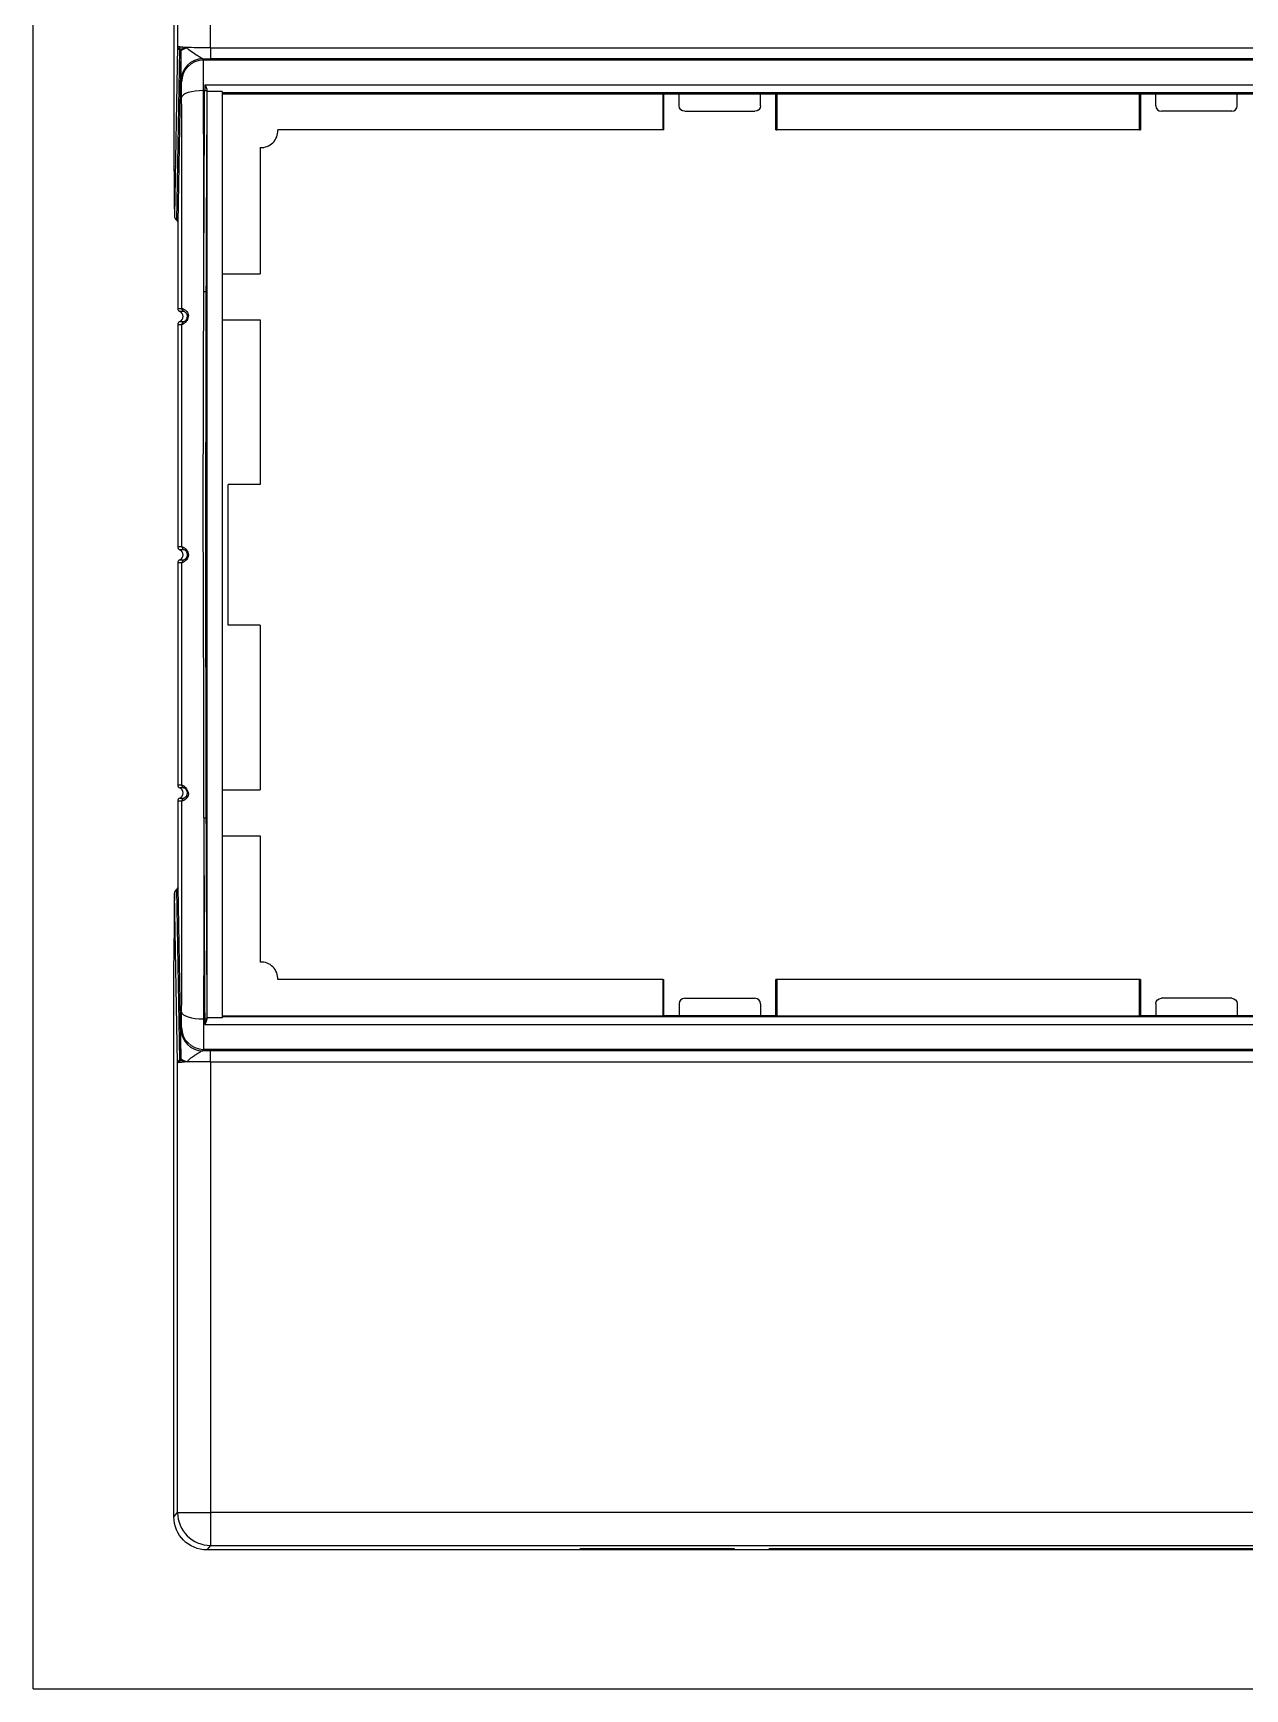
# Model space of a CAD drawing. Header units: inches. Extents: x 0 to 1189, y 0 to 841.
# Drawn here: x 826.6 to 882.1, y 188.7 to 264.5 of the extents above; entities that cross this region are included whole.
import ezdxf

# ---------------------------------------------------------------- set-up
doc = ezdxf.new("R2010")
doc.units = ezdxf.units.IN
doc.header["$MEASUREMENT"] = 0
doc.layers.add('1', color=7, linetype='Continuous', true_color=0xffffff)

msp = doc.modelspace()

# ---------------------------------------------------------------- linework, layer by layer
at = {"layer": '1', "color": 251}
for q in [(826.6308, 292.5577), (911.2718, 188.7273)]:
    msp.add_line((826.6308, 188.7273), q, dxfattribs=at)
at = {"layer": '1', "color": 21}
for p, q in [((833.0728, 284.6867), (833.0728, 259.235)), ((833.237, 284.4814), (833.237, 263.9049)), ((834.7445, 263.8537), (834.7445, 284.4814)), ((833.237, 263.9049), (833.0942, 256.1531)), ((834.7445, 263.8537), (903.1581, 263.8537)), ((834.7445, 263.8537), (834.7445, 263.3512)), ((833.2019, 255.9491), (833.3459, 263.7628)), ((833.389, 263.6818), (833.2449, 255.8594)), ((834.4273, 263.282), (834.3996, 263.3514)), ((903.4752, 263.282), (834.4273, 263.282)), ((903.1581, 263.3512), (834.7445, 263.3512)), ((833.3946, 262.3465), (833.4223, 262.277)), ((834.4785, 261.8902), (834.4306, 261.8902)), ((834.4802, 262.1495), (903.4223, 262.1495)), ((835.2838, 261.8469), (834.5803, 261.8469)), ((834.5803, 261.8469), (834.5803, 219.4381)), ((835.2838, 261.8469), (835.2838, 219.4381)), ((902.6188, 261.7886), (835.2838, 261.7886)), ((835.2838, 261.7475), (855.4351, 261.7475)), ((855.4351, 261.7475), (855.4351, 260.0893)), ((855.4351, 261.7475), (860.6589, 261.7475)), ((855.4843, 260.0893), (855.4843, 261.7475)), ((856.1878, 261.1948), (856.1878, 261.7475)), ((859.9063, 261.1948), (859.9063, 261.7475)), ((860.6098, 260.0893), (860.6098, 261.7475)), ((860.6589, 261.7475), (860.6589, 260.0893)), ((860.6589, 261.7475), (877.2436, 261.7475)), ((877.2436, 260.0893), (877.2436, 261.7475)), ((877.2436, 261.7475), (882.4674, 261.7475)), ((877.2928, 261.7475), (877.2928, 260.0893)), ((877.9963, 261.1948), (877.9963, 261.7475)), ((881.7148, 261.1948), (881.7148, 261.7475)), ((856.439, 260.9435), (859.655, 260.9435)), ((881.4635, 260.9435), (878.2475, 260.9435)), ((855.4351, 260.0893), (837.8197, 260.0893)), ((855.4843, 260.0893), (855.4351, 260.0893)), ((860.6098, 260.0893), (860.6589, 260.0893)), ((877.2436, 260.0893), (860.6589, 260.0893)), ((877.2436, 260.0893), (877.2928, 260.0893)), ((837.0174, 259.2869), (837.0174, 253.5065)), ((833.0742, 258.431), (833.0873, 258.431)), ((833.0942, 256.4713), (833.0942, 256.1531)), ((833.2005, 255.9471), (833.2019, 255.9491)), ((833.2449, 255.8594), (833.2449, 251.9194)), ((835.2838, 253.5065), (837.0174, 253.5065)), ((833.2449, 251.9194), (833.4339, 251.9194)), ((833.3391, 251.7797), (833.3391, 251.7797)), ((833.5281, 251.7797), (833.3391, 251.7797)), ((833.4343, 251.1741), (833.2449, 251.1741)), ((833.2449, 251.1741), (833.2449, 241.0152)), ((833.3391, 251.3139), (833.5285, 251.3139)), ((835.2838, 251.396), (837.0174, 251.396)), ((837.0174, 251.396), (837.0174, 243.8585)), ((837.0174, 243.8585), (835.5601, 243.8585)), ((835.5601, 237.4265), (835.5601, 243.8585)), ((833.2449, 241.0152), (833.4372, 241.0152)), ((833.3391, 240.8754), (833.3391, 240.8754)), ((833.5314, 240.8754), (833.3391, 240.8754)), ((833.3391, 240.4096), (833.3391, 240.4096)), ((833.3391, 240.4096), (833.5314, 240.4096)), ((833.2449, 240.2699), (833.2449, 230.1109)), ((833.4372, 240.2699), (833.2449, 240.2699)), ((837.0174, 237.4265), (835.5601, 237.4265)), ((837.0174, 237.4265), (837.0174, 229.889)), ((833.2449, 230.1109), (833.4343, 230.1109)), ((833.3391, 229.9712), (833.3391, 229.9712)), ((833.5285, 229.9712), (833.3391, 229.9712)), ((835.2838, 229.889), (837.0174, 229.889)), ((833.2449, 229.3656), (833.2449, 225.4256)), ((833.4339, 229.3656), (833.2449, 229.3656)), ((833.3391, 229.5054), (833.3391, 229.5054)), ((833.3391, 229.5054), (833.5281, 229.5054)), ((835.2838, 227.7785), (837.0174, 227.7785)), ((837.0174, 227.7785), (837.0174, 221.9981)), ((833.0942, 225.1319), (833.0942, 224.8138)), ((833.237, 217.3802), (833.0942, 225.1319)), ((833.2005, 225.3379), (833.2019, 225.3359)), ((833.3459, 217.5222), (833.2019, 225.3359)), ((833.2449, 225.4256), (833.389, 217.6032)), ((833.0873, 222.854), (833.0742, 222.854)), ((833.0728, 196.5984), (833.0728, 222.05)), ((855.4351, 221.1958), (837.8197, 221.1958)), ((855.4351, 221.1958), (855.4843, 221.1958)), ((855.4351, 221.1958), (855.4351, 219.5375)), ((855.4843, 219.5375), (855.4843, 221.1958)), ((860.6098, 219.5375), (860.6098, 221.1958)), ((860.6589, 221.1958), (860.6098, 221.1958)), ((877.2436, 221.1958), (860.6589, 221.1958)), ((860.6589, 221.1958), (860.6589, 219.5375)), ((877.2928, 221.1958), (877.2436, 221.1958)), ((877.2436, 219.5375), (877.2436, 221.1958)), ((877.2928, 221.1958), (877.2928, 219.5375)), ((856.1878, 220.0903), (856.1878, 219.5375)), ((856.439, 220.3415), (859.655, 220.3415)), ((859.9063, 220.0903), (859.9063, 219.5375)), ((877.9963, 220.0903), (877.9963, 219.5375)), ((881.4635, 220.3415), (878.2475, 220.3415)), ((881.7148, 220.0903), (881.7148, 219.5375)), ((834.4785, 219.3949), (834.4306, 219.3949)), ((834.4802, 219.1355), (903.4223, 219.1355)), ((835.2838, 219.4381), (834.5803, 219.4381)), ((835.2838, 219.5375), (855.4351, 219.5375)), ((902.6188, 219.4964), (835.2838, 219.4964)), ((860.6589, 219.5375), (855.4351, 219.5375)), ((860.6589, 219.5375), (877.2436, 219.5375)), ((882.4674, 219.5375), (877.2436, 219.5375)), ((833.3946, 218.9386), (833.4223, 219.008)), ((834.4273, 218.003), (834.3996, 217.9336)), ((903.4752, 218.003), (834.4273, 218.003)), ((834.7445, 217.4314), (834.7445, 217.9339)), ((903.1581, 217.9339), (834.7445, 217.9339)), ((833.237, 196.8036), (833.237, 217.3802)), ((834.7445, 217.4314), (834.7445, 196.8036)), ((834.7445, 217.4314), (903.1581, 217.4314)), ((833.0728, 196.5984), (833.237, 196.8036)), ((833.237, 196.8036), (834.7445, 196.8036)), ((834.7445, 196.8036), (834.7445, 195.2961)), ((903.1581, 196.8036), (834.7445, 196.8036)), ((834.7445, 195.2961), (834.5802, 195.0909)), ((903.3223, 195.0909), (834.5802, 195.0909)), ((834.7445, 195.2961), (903.1581, 195.2961)), ((852.7708, 195.153), (858.7003, 195.153)), ((852.7708, 195.1515), (852.7708, 195.1382)), ((858.7003, 195.1382), (852.7708, 195.1382)), ((858.7003, 195.1515), (858.7003, 195.1382)), ((866.368, 195.1299), (866.3678, 195.1337)), ((867.6448, 195.1392), (880.0063, 195.1392)), ((880.0063, 195.1244), (867.6448, 195.1244)), ((880.0063, 195.1244), (880.0063, 195.138)), ((881.2832, 195.1337), (881.2831, 195.1299))]:
    msp.add_line(p, q, dxfattribs=at)
at = {"layer": '1', "color": 7}
msp.add_line((860.2878, 195.153), (931.5601, 195.153), dxfattribs=at)
at = {"layer": '1', "color": 21, "extrusion": (0, 0, -1)}
for centre, start, end in [((-856.439, 261.1948), 270, 0), ((-859.655, 261.1948), 180, 270), ((-878.2475, 220.0903), 0, 90), ((-881.4635, 220.0903), 90, 180)]:
    msp.add_arc(centre, 0.2512, start, end, dxfattribs=at)
at = {"layer": '1', "color": 21}
for centre, radius, start, end in [((878.2475, 261.1948), 0.2512, 180, 270), ((881.4635, 261.1948), 0.2512, 270, 0), ((837.0676, 260.039), 0.7538, 266.177446, 3.822554), ((837.0676, 221.246), 0.7538, 356.177446, 93.822554), ((856.439, 220.0903), 0.2512, 90, 180), ((859.655, 220.0903), 0.2512, 0, 90)]:
    msp.add_arc(centre, radius, start, end, dxfattribs=at)
for centre, major_axis, ratio, start_param, end_param in [((833.4502, 263.8871), (0.0259, -0.1485), 0.9526135, 4.5478795, 5.3842679), ((833.2925, 263.7008), (0.0947, -0.0337), 0.9673535, 0.3393579, 1.220845), ((833.6035, 263.8728), (-0.0101, -0.1504), 0.8403803, 4.7686626, 5.1371318), ((833.4046, 263.7824), (0.0442, -0.0903), 0.8694667, 1.1111188, 1.5458538), ((833.7369, 263.8594), (-0.0186, -0.1496), 0.7400328, 4.8043674, 4.8997856), ((833.5499, 263.8356), (0.0273, -0.0967), 0.7469455, 1.3226108, 1.4598293), ((833.2885, 263.6826), (0.1004, -0.004), 0.982997, 0.0402641, 1.002743), ((833.2885, 263.6818), (0.1005, -0.0019), 0.9825102, 0.018747, 0.9812977), ((834.3989, 262.3475), (0.9331, 0.3732), 0.9999558, 1.1903125, 2.7610479), ((834.4267, 262.2781), (0.9331, 0.3732), 0.9999558, 1.1903102, 2.7610456), ((834.7445, 263.3687), (2.01, 0), 0.0087269, 4.5399507, 4.712389), ((833.4223, 261.2721), (0, 1.005), 0.0034907, 5.0249741, 6.2744586), ((834.4306, 261.5811), (1.005, 0.0011), 0.3075192, 1.5704494, 3.1379242), ((833.1995, 240.6425), (0, 68.0887), 0.0034907, 4.8787765, 5.024974), ((834.5102, 261.2721), (0, 2.01), 0.0165823, 1.1190372, 1.2582112), ((834.4785, 261.8593), (-0.1005, 0.0006), 0.307515, 3.1599349, 4.7141237), ((835.7249, 240.6425), (0, 68.9933), 0.0174551, 1.2582113, 1.395647), ((834.6107, 261.2721), (0, 1.9095), 0.0174548, 1.2277412, 1.2582179), ((834.5831, 262.0399), (0, 0.2512), 0.0174551, 2.0937244, 2.446349), ((833.0763, 259.235), (0, 1.005), 0.0034907, 1.5707963, 2.4980915), ((833.2883, 258.431), (0, 0.201), 0.9999939, 1.5707963, 1.6689705), ((833.0873, 256.4713), (0, 1.9597), 0.0034907, 4.712389, 6.2831853), ((834.4385, 252.665), (-0.1005, 0.0003), 0.1742544, 3.1593171, 4.7129272), ((833.3957, 251.9194), (0, 0.1507), 0.9999939, 1.5707963, 2.7571959), ((833.2449, 251.5468), (0.2513, 0), 0.9999842, 5.0967859, 7.4695847), ((833.5846, 251.9194), (0, -0.1507), 0.9999939, 4.712389, 5.8987885), ((833.3957, 251.1741), (0, 0.1507), 0.9999939, 0.3843968, 1.5707963), ((833.5851, 251.1741), (0, 0.1507), 0.9999939, 0.3843968, 1.5707963), ((833.1995, 240.6425), (0, 68.0887), 0.0034907, 4.7178622, 4.8676869), ((833.3957, 241.0152), (0, 0.1507), 0.9999939, 1.5707963, 2.7571959), ((833.3957, 240.2699), (0, 0.1507), 0.9999939, 0.3843968, 1.5707963), ((833.2449, 240.6425), (0.2513, 0), 0.9999842, 5.0967859, 7.4695847), ((833.5879, 241.0152), (0, -0.1507), 0.9999939, 4.712389, 5.8987885), ((833.5879, 240.2699), (0, 0.1507), 0.9999939, 0.3843968, 1.5707963), ((833.1995, 240.6425), (0, 68.0887), 0.0034907, 4.5570911, 4.7069157), ((833.3957, 230.1109), (0, 0.1507), 0.9999939, 1.5707963, 2.7571959), ((833.2449, 229.7383), (0.2513, 0), 0.9999842, 5.0967859, 7.4695847), ((833.5851, 230.1109), (0, 0.1507), 0.9999939, 1.5707963, 2.7571959), ((833.3957, 229.3656), (0, 0.1507), 0.9999939, 0.3843968, 1.5707963), ((833.1995, 240.6425), (0, 68.0888), 0.0034907, 4.399804, 4.5460015), ((833.5846, 229.3656), (0, -0.1507), 0.9999939, 3.5259894, 4.712389), ((834.4385, 228.6201), (-0.1005, -0.0003), 0.1742544, 1.5702581, 3.1238682), ((835.7249, 240.6425), (0, 68.9932), 0.0174551, 1.7459457, 1.8833813), ((833.0873, 224.8138), (0, 1.9597), 0.0034907, 3.1415927, 4.712389), ((833.0763, 222.05), (0, 1.005), 0.0034907, 0.6435011, 1.5707963), ((833.2883, 222.854), (0, 0.201), 0.9999939, 1.4726222, 1.5707963), ((833.4223, 220.013), (0, 1.005), 0.0034907, 3.1503194, 4.3998039), ((834.4306, 219.7039), (1.005, -0.0011), 0.3075192, 3.1452611, 4.7127359), ((834.4785, 219.4258), (-0.1005, -0.0006), 0.307515, 1.5690616, 3.1232504), ((834.5102, 220.013), (0, 2.01), 0.0165823, 1.8833814, 2.0225555), ((834.6107, 220.0129), (0, 1.9095), 0.0174548, 1.8833747, 1.9138515), ((834.5831, 219.2452), (0, 0.2513), 0.0174551, 0.6952437, 1.0478682), ((834.3989, 218.9375), (0.9331, -0.3732), 0.9999558, 3.5221374, 5.0928728), ((834.4267, 219.0069), (0.9331, -0.3732), 0.9999558, 3.5221397, 5.0928751), ((833.2885, 217.6032), (-0.1005, -0.0019), 0.9825102, 2.1602949, 3.1228457), ((833.2885, 217.6024), (-0.1004, -0.004), 0.982997, 2.1388497, 3.1013286), ((833.2925, 217.5842), (-0.0947, -0.0337), 0.9673535, 1.9207477, 2.8022347), ((834.7445, 217.9163), (2.01, 0), 0.0087269, 1.5707963, 1.7432346), ((833.4502, 217.398), (0.0259, 0.1485), 0.9526135, 0.8989174, 1.7353058), ((833.6035, 217.4122), (-0.0101, 0.1504), 0.8403803, 1.1460535, 1.5145227), ((833.4046, 217.5027), (-0.0442, -0.0903), 0.8694667, 1.5957389, 2.0304738), ((833.7369, 217.4256), (-0.0186, 0.1496), 0.7400328, 1.3833997, 1.4788179), ((833.5499, 217.4494), (-0.0273, -0.0967), 0.7469455, 1.6817633, 1.8189819), ((834.7438, 196.8031), (-1.1772, 0.9417), 0.9999844, 0.6747627, 2.2455285)]:
    msp.add_ellipse(centre, major_axis=major_axis, ratio=ratio, start_param=start_param, end_param=end_param, dxfattribs=at)
at = {"layer": '1', "color": 21, "extrusion": (0, 0, -1)}
msp.add_ellipse((834.5803, 196.5984), major_axis=(-0.9417, -1.1772), ratio=0.9999844, start_param=5.6084531, end_param=7.1792342, dxfattribs=at)
at = {"layer": '1', "color": 21}
for points in [[(833.237, 263.9049), (833.2374, 263.8492), (833.274, 263.7915), (833.3458, 263.7635)], [(833.3064, 263.8871), (833.2608, 263.8799), (833.2375, 263.8929), (833.237, 263.9049)], [(833.4767, 263.8728), (833.4042, 263.8772), (833.3466, 263.8934), (833.3064, 263.8871)], [(833.3458, 263.7635), (833.3491, 263.7674), (833.3523, 263.7714), (833.3556, 263.7753)], [(833.3556, 263.7753), (833.3761, 263.7968), (833.4168, 263.8007), (833.4842, 263.8185)], [(833.4947, 263.7768), (833.4385, 263.7557), (833.4034, 263.7296), (833.3927, 263.6996)], [(833.625, 263.8594), (833.5705, 263.8656), (833.5208, 263.8701), (833.4767, 263.8728)], [(833.4842, 263.8185), (833.5235, 263.8294), (833.5707, 263.8382), (833.6247, 263.8451)], [(833.6266, 263.8316), (833.5826, 263.8133), (833.5387, 263.795), (833.4947, 263.7768)], [(833.6247, 263.8451), (833.6465, 263.8481), (833.6694, 263.8507), (833.6933, 263.8531)], [(834.7445, 263.8537), (834.3208, 263.8537), (833.9087, 263.8558), (833.625, 263.8594)], [(833.6933, 263.8531), (833.6698, 263.8553), (833.647, 263.8575), (833.625, 263.8594)], [(833.6933, 263.8531), (833.6711, 263.8459), (833.6489, 263.8388), (833.6266, 263.8316)], [(833.3459, 263.7628), (833.3459, 263.7631), (833.3459, 263.7634), (833.3459, 263.7636)], [(833.3927, 263.6996), (833.3915, 263.6939), (833.3902, 263.6882), (833.389, 263.6825)], [(833.389, 263.6825), (833.389, 263.6823), (833.389, 263.682), (833.389, 263.6818)], [(834.4306, 261.8902), (834.4302, 262.7046), (834.4288, 263.2745), (834.4273, 263.282)], [(834.4385, 252.6822), (834.4366, 255.799), (834.434, 258.8781), (834.4306, 261.8902)], [(834.4385, 228.6026), (834.4359, 225.4857), (834.4333, 222.4068), (834.4306, 219.3949)], [(834.4385, 228.6026), (834.4481, 225.4857), (834.4615, 222.4068), (834.4785, 219.3949)], [(833.389, 217.6032), (833.389, 217.603), (833.389, 217.6027), (833.389, 217.6025)], [(833.389, 217.6025), (833.3902, 217.5968), (833.3915, 217.5912), (833.3927, 217.5855)], [(833.3927, 217.5855), (833.4034, 217.5555), (833.4385, 217.5293), (833.4947, 217.5083)], [(833.3556, 217.5097), (833.3523, 217.5137), (833.3491, 217.5176), (833.3458, 217.5215)], [(833.3459, 217.5214), (833.3459, 217.5217), (833.3459, 217.5219), (833.3459, 217.5222)], [(833.4842, 217.4665), (833.4168, 217.4844), (833.3761, 217.4882), (833.3556, 217.5097)], [(833.625, 217.4256), (833.5756, 217.4211), (833.5262, 217.4167), (833.4767, 217.4122)], [(833.6247, 217.4399), (833.5707, 217.4468), (833.5235, 217.4556), (833.4842, 217.4665)], [(833.4947, 217.5083), (833.5387, 217.49), (833.5826, 217.4717), (833.6266, 217.4535)], [(833.6933, 217.4319), (833.6694, 217.4343), (833.6465, 217.437), (833.6247, 217.4399)], [(833.6934, 217.4319), (833.6698, 217.4298), (833.647, 217.4277), (833.625, 217.4256)], [(833.6266, 217.4535), (833.6489, 217.4463), (833.6711, 217.4391), (833.6933, 217.4319)]]:
    msp.add_open_spline(points, degree=3, dxfattribs=at)
for points, degree, knots in [([(834.3996, 263.3514), (834.352, 263.3527), (834.2809, 263.4082), (834.0658, 263.5455), (833.972, 263.6002), (833.7878, 263.7197), (833.7001, 263.7853), (833.6933, 263.8531)], 3, [0, 0, 0, 0, 0.5, 0.5, 0.75, 0.75, 1, 1, 1, 1]), ([(833.389, 263.6818), (833.389, 263.6473), (833.3891, 263.5822), (833.3892, 263.5031), (833.3892, 263.4479), (833.3893, 263.4085), (833.3893, 263.3652), (833.3895, 263.2798), (833.3897, 263.1568), (833.39, 263.0165), (833.3904, 262.9041), (833.3906, 262.834), (833.3907, 262.7987), (833.3908, 262.7816), (833.3909, 262.7618), (833.3911, 262.6994), (833.3915, 262.6111), (833.392, 262.5263), (833.3924, 262.4816), (833.3926, 262.4605), (833.3927, 262.4464), (833.3929, 262.4246), (833.3932, 262.4039), (833.3934, 262.3863), (833.3939, 262.3572), (833.3942, 262.3514), (833.3946, 262.3465)], 3, [0, 0, 0, 0, 0.0468198, 0.0884573, 0.1102818, 0.1247776, 0.1443664, 0.1729783, 0.249965, 0.3306648, 0.3993392, 0.4454247, 0.4600466, 0.4680797, 0.4775436, 0.4998596, 0.5966254, 0.6706942, 0.7221749, 0.7391902, 0.7501325, 0.7776602, 0.8226276, 0.8515793, 0.8751174, 1, 1, 1, 1]), ([(834.4385, 252.6825), (834.439, 252.8233), (834.4398, 253.1051), (834.4412, 253.5273), (834.4426, 253.9493), (834.4441, 254.3709), (834.4456, 254.7923), (834.4472, 255.2133), (834.4488, 255.6339), (834.4504, 256.0542), (834.4521, 256.4741), (834.4539, 256.8936), (834.4557, 257.3127), (834.4575, 257.7314), (834.4594, 258.1496), (834.4613, 258.5674), (834.4633, 258.9846), (834.4653, 259.4014), (834.4674, 259.8176), (834.4695, 260.2333), (834.4717, 260.6485), (834.4739, 261.063), (834.4761, 261.4771), (834.4777, 261.7525), (834.4785, 261.8902)], 3, [0, 0, 0, 0, 0.045207, 0.0904376, 0.1356917, 0.1809694, 0.2262707, 0.2715956, 0.316944, 0.362316, 0.4077116, 0.4531308, 0.4985735, 0.5440399, 0.5895298, 0.6350432, 0.6805803, 0.7261409, 0.7717252, 0.817333, 0.8629644, 0.9086193, 0.9542979, 1, 1, 1, 1]), ([(834.4802, 262.1495), (834.4854, 262.1414), (834.4952, 262.126), (834.5089, 262.1032), (834.5206, 262.0832), (834.5302, 262.066), (834.5379, 262.0519), (834.5481, 262.0325), (834.5596, 262.0066), (834.5706, 261.9738), (834.5777, 261.9428), (834.5788, 261.9237), (834.5793, 261.9144)], 3, [0, 0, 0, 0, 0.1164068, 0.2187406, 0.307001, 0.3811895, 0.4413107, 0.4873763, 0.6270812, 0.758027, 0.8817335, 1, 1, 1, 1]), ([(833.0942, 256.1531), (833.0942, 256.1133), (833.1041, 256.0735), (833.1414, 256.0028), (833.1689, 255.972), (833.2019, 255.9491)], 3, [0, 0, 0, 0, 0.5, 0.5, 1, 1, 1, 1]), ([(833.2013, 255.9481), (833.2082, 255.9432), (833.2208, 255.9319), (833.2355, 255.9106), (833.2453, 255.886), (833.2479, 255.8686), (833.2482, 255.8594)], 3, [0, 0, 0, 0, 0.239606, 0.4859726, 0.7391738, 1, 1, 1, 1]), ([(833.2019, 255.9491), (833.2055, 255.9462), (833.2128, 255.9402), (833.2224, 255.929), (833.2324, 255.9136), (833.2424, 255.8905), (833.244, 255.8709), (833.2449, 255.8594)], 3, [0, 0, 0, 0, 0.1303127, 0.2709294, 0.4221505, 0.6634152, 1, 1, 1, 1]), ([(834.4385, 228.6029), (834.4386, 228.7404), (834.4388, 229.0153), (834.4389, 229.4283), (834.439, 229.8415), (834.439, 230.255), (834.439, 230.6688), (834.4388, 231.0828), (834.4387, 231.4971), (834.4384, 231.9116), (834.4381, 232.3263), (834.4377, 232.7413), (834.4373, 233.1564), (834.4367, 233.5716), (834.4362, 233.9871), (834.4355, 234.4026), (834.4348, 234.8183), (834.434, 235.2341), (834.4332, 235.65), (834.4322, 236.066), (834.4312, 236.482), (834.4302, 236.8981), (834.4291, 237.3142), (834.4279, 237.7304), (834.4266, 238.1465), (834.4253, 238.5626), (834.4239, 238.9787), (834.4224, 239.3947), (834.4209, 239.8107), (834.4193, 240.2267), (834.4178, 240.6049), (834.4165, 240.9545), (834.4157, 241.2848), (834.415, 241.6423), (834.4146, 242.0272), (834.4144, 242.4393), (834.4144, 242.8787), (834.4147, 243.3453), (834.4151, 243.8391), (834.4157, 244.3601), (834.4166, 244.9081), (834.4176, 245.4831), (834.4189, 246.085), (834.4203, 246.7138), (834.4219, 247.3692), (834.4238, 248.0512), (834.4258, 248.7596), (834.428, 249.4943), (834.4304, 250.2551), (834.4329, 251.0417), (834.4356, 251.854), (834.4376, 252.4031), (834.4385, 252.6822)], 3, [0, 0, 0, 0, 0.0173024, 0.0346004, 0.051894, 0.0691833, 0.0864682, 0.1037488, 0.1210249, 0.1382968, 0.1555642, 0.1728273, 0.190086, 0.2073403, 0.2245903, 0.2418359, 0.2590772, 0.2763141, 0.2935466, 0.3107748, 0.3279987, 0.3452182, 0.3624334, 0.3796443, 0.3968509, 0.4140532, 0.4312512, 0.448445, 0.4656345, 0.4828197, 0.5000008, 0.5125162, 0.526161, 0.5409352, 0.5568387, 0.5738715, 0.5920337, 0.6113253, 0.6317462, 0.6532966, 0.6759763, 0.6997855, 0.7247241, 0.7507922, 0.7779897, 0.8063168, 0.8357735, 0.8663597, 0.8980754, 0.9309207, 0.9648956, 1, 1, 1, 1]), ([(834.539, 252.665), (834.5298, 249.6929), (834.5252, 246.6766), (834.5206, 243.6679), (834.5206, 240.6431), (834.5206, 237.6192), (834.5252, 234.6092), (834.5298, 231.5931), (834.539, 228.6201)], 2, [0, 0, 0, 0.25, 0.25, 0.5, 0.5, 0.75, 0.75, 1, 1, 1]), ([(833.4339, 251.9194), (833.4563, 251.9154), (833.4908, 251.9093), (833.6698, 251.8103), (833.7605, 251.5921), (833.6701, 251.3211), (833.5284, 251.2223), (833.45, 251.1767), (833.4398, 251.175), (833.4343, 251.1741)], 3, [0, 0, 0, 0, 0.2515244, 0.3865063, 0.5020277, 0.6278341, 0.7764009, 0.8806993, 1, 1, 1, 1]), ([(833.5285, 251.3139), (833.5572, 251.327), (833.5693, 251.334), (833.5891, 251.3472), (833.6205, 251.3723), (833.6629, 251.4299), (833.6879, 251.5047), (833.6882, 251.5813), (833.6702, 251.6445), (833.6421, 251.6939), (833.6068, 251.7324), (833.5769, 251.7549), (833.5556, 251.7674), (833.5401, 251.7749), (833.5313, 251.7785), (833.527, 251.7801)], 3, [0, 0, 0, 0, 0.2236606, 0.2559294, 0.3318246, 0.3964178, 0.4474758, 0.4950274, 0.5453494, 0.6144939, 0.6835454, 0.7474454, 0.8060448, 0.8673793, 1, 1, 1, 1]), ([(833.4372, 241.0152), (833.4546, 241.0128), (833.484, 241.0089), (833.6455, 240.8906), (833.7942, 240.6056), (833.5968, 240.3449), (833.4663, 240.2834), (833.4475, 240.2747), (833.4372, 240.2699)], 3, [0, 0, 0, 0, 0.2184276, 0.3672722, 0.5018405, 0.695667, 0.8334216, 1, 1, 1, 1]), ([(833.5314, 240.4096), (833.5581, 240.4217), (833.5693, 240.428), (833.584, 240.4374), (833.6035, 240.452), (833.6288, 240.4765), (833.6536, 240.5094), (833.6739, 240.549), (833.6874, 240.5946), (833.6917, 240.6391), (833.6887, 240.6788), (833.6811, 240.7135), (833.6684, 240.7474), (833.6462, 240.7878), (833.6131, 240.8257), (833.5844, 240.8475), (833.567, 240.8584), (833.5544, 240.8653), (833.5443, 240.8702), (833.5398, 240.8715), (833.5359, 240.8741), (833.5315, 240.8754)], 3, [0, 0, 0, 0, 0.2180193, 0.2515917, 0.3007668, 0.3473802, 0.3923717, 0.4338441, 0.4693351, 0.5015633, 0.5248898, 0.5510705, 0.5815691, 0.617323, 0.6851939, 0.749108, 0.7880916, 0.8280181, 0.8690385, 0.9112925, 1, 1, 1, 1]), ([(833.4343, 230.1109), (833.452, 230.1071), (833.4813, 230.1009), (833.6527, 229.9555), (833.7904, 229.6355), (833.508, 229.3631), (833.4615, 229.3647), (833.4339, 229.3656)], 3, [0, 0, 0, 0, 0.2223586, 0.3676581, 0.4987826, 0.7015208, 1, 1, 1, 1]), ([(833.5281, 229.5054), (833.5539, 229.5169), (833.5647, 229.5229), (833.5825, 229.5342), (833.6057, 229.5521), (833.6318, 229.5795), (833.6553, 229.6137), (833.6742, 229.6535), (833.6851, 229.6957), (833.6882, 229.7353), (833.6864, 229.7688), (833.6801, 229.8014), (833.6698, 229.8325), (833.65, 229.8737), (833.6165, 229.9159), (833.579, 229.9457), (833.5509, 229.9618), (833.5346, 229.9689), (833.5303, 229.9706), (833.5259, 229.9721)], 3, [0, 0, 0, 0, 0.2162868, 0.2505538, 0.3286308, 0.387837, 0.4250811, 0.4630596, 0.5030778, 0.5265874, 0.5486498, 0.5705494, 0.5935977, 0.6189287, 0.68084, 0.7478922, 0.8230586, 0.9066423, 1, 1, 1, 1]), ([(833.2019, 225.3359), (833.1689, 225.3131), (833.1414, 225.2822), (833.1041, 225.2115), (833.0942, 225.1717), (833.0942, 225.1319)], 3, [0, 0, 0, 0, 0.5, 0.5, 1, 1, 1, 1]), ([(833.2482, 225.4256), (833.2479, 225.4165), (833.2453, 225.3991), (833.2355, 225.3744), (833.2208, 225.3531), (833.2082, 225.3419), (833.2013, 225.3369)], 3, [0, 0, 0, 0, 0.2608262, 0.5140274, 0.760394, 1, 1, 1, 1]), ([(833.2449, 225.4256), (833.2447, 225.4195), (833.2442, 225.408), (833.2405, 225.3924), (833.2359, 225.3796), (833.2289, 225.3654), (833.2185, 225.3501), (833.2072, 225.3405), (833.2019, 225.3359)], 3, [0, 0, 0, 0, 0.180524, 0.3371126, 0.469781, 0.5785653, 0.8010003, 1, 1, 1, 1]), ([(834.4306, 219.3949), (834.4304, 219.1957), (834.4301, 219.0067), (834.4295, 218.6673), (834.4293, 218.5168), (834.4287, 218.2691), (834.4284, 218.1718), (834.4279, 218.0396), (834.4277, 218.0062), (834.4271, 218.0017)], 3, [0, 0, 0, 0, 0.25, 0.25, 0.5, 0.5, 0.75, 0.75, 1, 1, 1, 1]), ([(834.4802, 219.1355), (834.4851, 219.143), (834.4949, 219.1582), (834.5099, 219.1824), (834.5246, 219.2077), (834.5383, 219.2343), (834.5507, 219.2618), (834.5594, 219.2868), (834.5667, 219.3088), (834.5729, 219.3282), (834.578, 219.349), (834.5788, 219.3633), (834.5793, 219.3707)], 3, [0, 0, 0, 0, 0.1075489, 0.2171039, 0.3282678, 0.440564, 0.5534746, 0.6664881, 0.7371073, 0.8166831, 0.904793, 1, 1, 1, 1]), ([(833.389, 217.6032), (833.3892, 217.8606), (833.3897, 218.106), (833.3899, 218.223), (833.3903, 218.3313), (833.3906, 218.4377), (833.391, 218.5306), (833.3914, 218.6229), (833.3918, 218.6974), (833.3922, 218.7723), (833.3927, 218.8254), (833.3931, 218.8792), (833.3936, 218.9079), (833.3939, 218.9356), (833.3951, 218.9401)], 2, [0, 0, 0, 0.25, 0.25, 0.375, 0.375, 0.5, 0.5, 0.625, 0.625, 0.75, 0.75, 0.875, 0.875, 1, 1, 1]), ([(834.3994, 217.9336), (834.3948, 217.9335), (834.3902, 217.9333), (834.3735, 217.9304), (834.3362, 217.9163), (834.24, 217.8619), (834.0742, 217.7511), (833.8857, 217.6309), (833.7478, 217.5472), (833.707, 217.4608), (833.6934, 217.4319)], 3, [0, 0, 0, 0, 0.0124503, 0.0418978, 0.1128291, 0.2380829, 0.4996957, 0.7516093, 0.9171116, 1, 1, 1, 1]), ([(833.237, 217.3802), (833.2373, 217.3864), (833.2379, 217.3986), (833.242, 217.4164), (833.248, 217.4329), (833.2559, 217.4482), (833.2651, 217.462), (833.2755, 217.4744), (833.2866, 217.4854), (833.2983, 217.495), (833.3102, 217.5033), (833.3222, 217.5104), (833.3339, 217.5164), (833.3418, 217.5197), (833.3461, 217.5215)], 3, [0, 0, 0, 0, 0.1106407, 0.2163128, 0.3170169, 0.4127539, 0.5035246, 0.5893302, 0.670172, 0.7460518, 0.8169716, 0.882934, 0.943942, 1, 1, 1, 1]), ([(833.3064, 217.398), (833.2897, 217.3983), (833.2486, 217.3991), (833.2413, 217.3872), (833.237, 217.3802)], 3, [0, 0, 0, 0, 0.4068705, 1, 1, 1, 1]), ([(833.4767, 217.4122), (833.4672, 217.4112), (833.4327, 217.4076), (833.3853, 217.401), (833.3388, 217.3953), (833.3168, 217.3971), (833.3064, 217.398)], 3, [0, 0, 0, 0, 0.1335331, 0.4832199, 0.7578523, 1, 1, 1, 1]), ([(834.7445, 217.4314), (834.5342, 217.4304), (834.324, 217.4295), (833.9397, 217.4275), (833.7658, 217.4266), (833.625, 217.4256)], 3, [0, 0, 0, 0, 0.5, 0.5, 1, 1, 1, 1]), ([(852.7708, 195.1382), (852.5132, 195.1382), (852.2597, 195.1387), (852.0168, 195.1392), (851.819, 195.14), (851.7193, 195.1404), (851.6414, 195.1409)], 2, [0, 0, 0, 0.3992018, 0.3992018, 0.7984036, 0.7984036, 1, 1, 1]), ([(866.367, 195.1318), (866.3679, 195.1371), (866.4754, 195.1357), (866.578, 195.1367), (866.761, 195.1375), (866.9432, 195.1383), (867.1691, 195.1388), (867.404, 195.1392), (867.6448, 195.1392)], 2, [0, 0, 0, 0.25, 0.25, 0.5, 0.5, 0.75, 0.75, 1, 1, 1]), ([(867.6448, 195.1244), (867.4052, 195.1244), (867.1701, 195.1248), (866.9452, 195.1253), (866.762, 195.1261), (866.5795, 195.1269), (866.476, 195.1279), (866.3686, 195.1267), (866.3671, 195.1317)], 2, [0, 0, 0, 0.25, 0.25, 0.5, 0.5, 0.75, 0.75, 1, 1, 1]), ([(880.0063, 195.1392), (880.2459, 195.1392), (880.4811, 195.1388), (880.7061, 195.1383), (880.8893, 195.1375), (881.0719, 195.1367), (881.1753, 195.1357), (881.2831, 195.1371), (881.2839, 195.1318)], 2, [0, 0, 0, 0.25, 0.25, 0.5, 0.5, 0.75, 0.75, 1, 1, 1]), ([(881.2839, 195.1317), (881.2824, 195.1268), (881.1753, 195.1279), (881.0726, 195.1269), (880.8897, 195.1261), (880.7075, 195.1253), (880.4817, 195.1248), (880.2469, 195.1244), (880.0063, 195.1244)], 2, [0, 0, 0, 0.25, 0.25, 0.5, 0.5, 0.75, 0.75, 1, 1, 1])]:
    msp.add_open_spline(points, degree=degree, knots=knots, dxfattribs=at)

doc.saveas('drawing.dxf')
